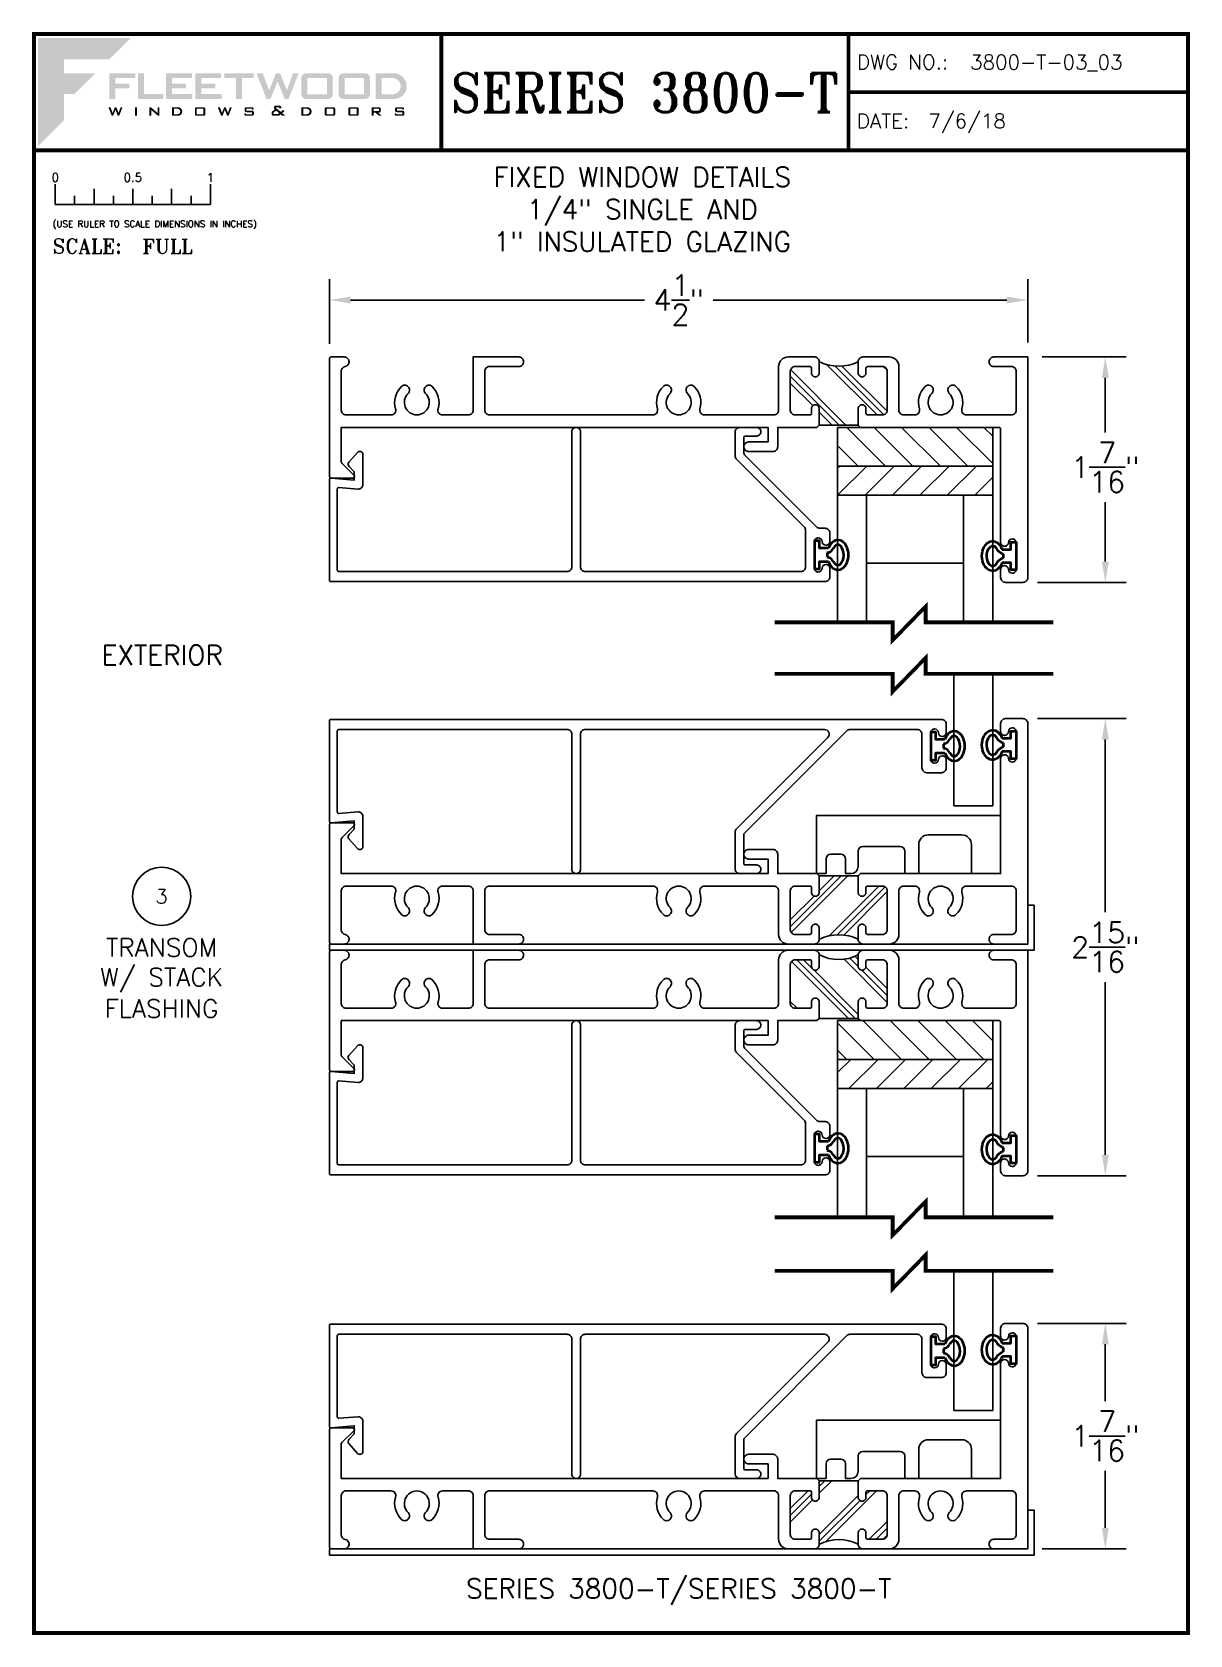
# Paper-space layout 'DETAIL 3' of a CAD drawing. Extents: x 0.3 to 7.8, y 0.1 to 10.4.
# The model-space entities are those that its viewports show. They can reach past a viewport. Long polylines and large blocks are cut down to what shows.
import ezdxf
from ezdxf.enums import TextEntityAlignment as Align

# ---------------------------------------------------------------- set-up
doc = ezdxf.new("R2010")
doc.units = 0
doc.header["$MEASUREMENT"] = 0
doc.layers.get('0').update_dxf_attribs({"linetype": 'CONTINUOUS'})
doc.layers.get('Defpoints').update_dxf_attribs({"linetype": 'CONTINUOUS'})
for name, color, linetype in [('DIM', 7, 'CONTINUOUS'), ('FRAME', 1, 'CONTINUOUS'), ('GLASS', 7, 'CONTINUOUS'), ('MISC.', 7, 'CONTINUOUS'), ('SETTING BLOCKS', 7, 'CONTINUOUS'), ('SETTING_BLOCK', 4, 'CONTINUOUS'), ('TEXT', 7, 'CONTINUOUS'), ('VP', 40, 'CONTINUOUS')]:
    doc.layers.add(name, color=color, linetype=linetype)
doc.layers.add('PROFILE NUMBER', color=150, linetype='CONTINUOUS', lineweight=35)
doc.layers.get('VP').off()
doc.styles.add('ROMANS', font='romans')
doc.styles.add('ROMANT', font='romant')
doc.styles.add('SIMPLEX-094', font='simplex.shx', dxfattribs={"height": 0.094})
doc.styles.get("Standard").update_dxf_attribs({"font": 'simplex.shx'})
doc.dimstyles.new('FULL SCALE', dxfattribs={"dimscale": 0.75, "dimtxt": 0.18, "dimasz": 0.18, "dimexe": 0.18, "dimexo": 0.125, "dimgap": 0.09, "dimtad": 0, "dimtih": 1, "dimtoh": 1, "dimdec": 4, "dimzin": 0, "dimdsep": 46, "dimlunit": 4, "dimtxsty": 'Standard', "dimcen": 0.09, "dimadec": 0, "dimazin": 0, "dimtfac": 1, "dimtdec": 4, "dimtofl": 0, "dimtmove": 0, "dimatfit": 3, "dimfxl": 0, "dimtolj": 1, "dimtzin": 0, "dimarcsym": 0})

# ---------------------------------------------------------------- blocks, each defined once
blk = doc.blocks.new('sectball')
blk.add_circle((0, 0), 0.125)
blk.add_attdef('NO', text='', height=0.062).set_placement((0, 0), align=Align.MIDDLE_CENTER)
for tag, p in [('LINE1', (0, -0.2588)), ('LINE2', (0, -0.3864)), ('LINE3', (0, -0.5214))]:
    blk.add_attdef(tag, text='', height=0.078).set_placement(p, align=Align.CENTER)
blk = doc.blocks.new('*D62')
at = {"layer": 'Defpoints', "color": 0}
for p in [(6.687, 6.022), (6.687, 3.074), (7.218, 3.074)]:
    blk.add_point(p, dxfattribs=at)
at = {"layer": 'DIM', "color": 0, "lineweight": -2}
for p, q in [((6.781, 6.022), (7.353, 6.022)), ((7.218, 5.887), (7.218, 4.773)), ((7.218, 3.209), (7.218, 4.323)), ((6.781, 3.074), (7.353, 3.074))]:
    blk.add_line(p, q, dxfattribs=at)
at = {"layer": 'DIM', "color": 0}
for points in [[(7.196, 5.887), (7.241, 5.887), (7.218, 6.022)], [(7.196, 3.209), (7.241, 3.209), (7.218, 3.074)]]:
    blk.add_solid(points, dxfattribs=at)
at = {"layer": 'DIM', "color": 0, "insert": (7.218, 4.548), "char_height": 0.135, "attachment_point": 5}
blk.add_mtext('\\A1;2{\\H1.000000x;\\S15/16;}"', dxfattribs=at)
blk = doc.blocks.new('*D63')
at = {"layer": 'Defpoints', "color": 0}
for p in [(6.687, 2.122), (6.718, 0.668), (7.218, 0.668)]:
    blk.add_point(p, dxfattribs=at)
at = {"layer": 'DIM', "color": 0, "lineweight": -2}
for p, q in [((6.781, 2.122), (7.353, 2.122)), ((7.218, 1.987), (7.218, 1.62)), ((7.218, 0.803), (7.218, 1.17)), ((6.812, 0.668), (7.353, 0.668))]:
    blk.add_line(p, q, dxfattribs=at)
at = {"layer": 'DIM', "color": 0}
for points in [[(7.196, 1.987), (7.241, 1.987), (7.218, 2.122)], [(7.196, 0.803), (7.241, 0.803), (7.218, 0.668)]]:
    blk.add_solid(points, dxfattribs=at)
at = {"layer": 'DIM', "color": 0, "insert": (7.218, 1.395), "char_height": 0.135, "attachment_point": 5}
blk.add_mtext('\\A1;1{\\H1.000000x;\\S7/16;}"', dxfattribs=at)
blk = doc.blocks.new('*D64')
at = {"layer": 'Defpoints', "color": 0}
for p in [(6.718, 8.721), (2.218, 8.344), (6.718, 8.354)]:
    blk.add_point(p, dxfattribs=at)
at = {"layer": 'DIM', "color": 0, "lineweight": -2}
for p, q in [((2.218, 8.438), (2.218, 8.856)), ((6.718, 8.448), (6.718, 8.856)), ((2.353, 8.721), (4.247, 8.721)), ((6.583, 8.721), (4.69, 8.721))]:
    blk.add_line(p, q, dxfattribs=at)
at = {"layer": 'DIM', "color": 0}
for points in [[(2.353, 8.744), (2.353, 8.699), (2.218, 8.721)], [(6.583, 8.744), (6.583, 8.699), (6.718, 8.721)]]:
    blk.add_solid(points, dxfattribs=at)
at = {"layer": 'DIM', "color": 0, "insert": (4.468, 8.721), "char_height": 0.135, "attachment_point": 5}
blk.add_mtext('\\A1;4{\\H1.000000x;\\S1/2;}"', dxfattribs=at)
blk = doc.blocks.new('Fleetwood_Logo_6-10-15')
h = blk.add_hatch(color=154)
h.dxf.hatch_style = 1
h.paths.add_polyline_path([(0.2526, -0.0017), (0.0019, -0.0017), (0.0019, -0.2942), (0.0725, -0.2236), (0.0725, -0.1535), (0.1007, -0.1535), (0.1567, -0.0976), (0.0725, -0.0976), (0.0725, -0.0596), (0.1946, -0.0596)])
h = blk.add_hatch(color=251)
h.dxf.hatch_style = 1
h.paths.add_polyline_path([(0.2487, -0.1256), (0.2112, -0.1256), (0.2112, -0.1102), (0.2647, -0.1102), (0.2647, -0.0976), (0.1946, -0.0976), (0.1946, -0.1667), (0.2112, -0.1667), (0.2112, -0.1377), (0.2487, -0.1377)])
h = blk.add_hatch(color=251)
h.dxf.hatch_style = 1
h.paths.add_polyline_path([(0.2886, -0.0976), (0.272, -0.0976), (0.272, -0.1667), (0.3401, -0.1667), (0.3401, -0.1535), (0.2886, -0.1535)])
h = blk.add_hatch(color=251)
h.dxf.hatch_style = 1
h.paths.add_polyline_path([(0.4175, -0.0976), (0.3474, -0.0976), (0.3474, -0.1667), (0.4185, -0.1667), (0.4185, -0.1534), (0.364, -0.1534), (0.364, -0.1377), (0.4015, -0.1377), (0.4015, -0.1256), (0.364, -0.1256), (0.364, -0.1102), (0.4175, -0.1102)])
h = blk.add_hatch(color=251)
h.dxf.hatch_style = 1
h.paths.add_polyline_path([(0.4965, -0.0976), (0.4264, -0.0976), (0.4264, -0.1667), (0.4975, -0.1667), (0.4975, -0.1534), (0.443, -0.1534), (0.443, -0.1377), (0.4804, -0.1377), (0.4804, -0.1256), (0.443, -0.1256), (0.443, -0.1102), (0.4965, -0.1102)])
h = blk.add_hatch(color=251)
h.dxf.hatch_style = 1
h.paths.add_polyline_path([(0.5842, -0.0976), (0.5054, -0.0976), (0.5054, -0.1102), (0.5365, -0.1102), (0.5365, -0.1667), (0.5531, -0.1667), (0.5531, -0.1102), (0.5842, -0.1102)])
h = blk.add_hatch(color=251)
h.dxf.hatch_style = 1
h.paths.add_polyline_path([(0.6089, -0.0976), (0.5921, -0.0976), (0.6188, -0.1667), (0.63, -0.1667), (0.6489, -0.1192), (0.6679, -0.1667), (0.6789, -0.1667), (0.7056, -0.0976), (0.6908, -0.0976), (0.6742, -0.1433), (0.6558, -0.0976), (0.6446, -0.0976), (0.6261, -0.1433)])
h = blk.add_hatch(color=251)
h.dxf.hatch_style = 1
h.paths.add_polyline_path([(0.7853, -0.0976), (0.726, -0.0976, 0.414214), (0.7133, -0.1102), (0.7133, -0.154, 0.414214), (0.726, -0.1667), (0.7853, -0.1667, 0.414214), (0.798, -0.154), (0.798, -0.1102, 0.414214)])
h.paths.add_polyline_path([(0.7819, -0.1102), (0.7819, -0.154), (0.7294, -0.154), (0.7294, -0.1102)], flags=16)
h = blk.add_hatch(color=251)
h.dxf.hatch_style = 1
h.paths.add_polyline_path([(0.8856, -0.0976), (0.8262, -0.0976, 0.414214), (0.8136, -0.1102), (0.8136, -0.154, 0.414214), (0.8262, -0.1667), (0.8856, -0.1667, 0.414214), (0.8982, -0.154), (0.8982, -0.1102, 0.414214)])
h.paths.add_polyline_path([(0.8822, -0.1102), (0.8822, -0.154), (0.8296, -0.154), (0.8296, -0.1102)], flags=16)
h = blk.add_hatch(color=251)
h.dxf.hatch_style = 1
h.paths.add_polyline_path([(0.9632, -0.0976), (0.914, -0.0976), (0.914, -0.1667), (0.9632, -0.1667, 1)])
h.paths.add_polyline_path([(0.9301, -0.1102), (0.9593, -0.1102, -1), (0.9593, -0.154), (0.9301, -0.154)], flags=16)
h = blk.add_hatch(color=7)
h.dxf.hatch_style = 1
h.paths.add_polyline_path([(0.2301, -0.1891), (0.2251, -0.1891), (0.2196, -0.2043), (0.2134, -0.1891), (0.2097, -0.1891), (0.2035, -0.2043), (0.1978, -0.1891), (0.1922, -0.1891), (0.2011, -0.2121), (0.2048, -0.2121), (0.2112, -0.1963), (0.2175, -0.2121), (0.2212, -0.2121)])
h = blk.add_hatch(color=7)
h.dxf.hatch_style = 1
h.paths.add_polyline_path([(0.2691, -0.1891), (0.2637, -0.1891), (0.2637, -0.2118), (0.2637, -0.2121), (0.2691, -0.2121)])
h = blk.add_hatch(color=7)
h.dxf.hatch_style = 1
h.paths.add_polyline_path([(0.3077, -0.1964), (0.3259, -0.2121), (0.3298, -0.2121), (0.3298, -0.1891), (0.325, -0.1891), (0.325, -0.2047), (0.3067, -0.1891), (0.3029, -0.1891), (0.3029, -0.2121), (0.3077, -0.2121)])
h = blk.add_hatch(color=7)
h.dxf.hatch_style = 1
h.paths.add_polyline_path([(0.3801, -0.1891), (0.3637, -0.1891), (0.3637, -0.2121), (0.3801, -0.2121, 1)])
h.paths.add_polyline_path([(0.3691, -0.2079), (0.3691, -0.1933), (0.3788, -0.1933, -1), (0.3788, -0.2079)], flags=16)
h = blk.add_hatch(color=7)
h.dxf.hatch_style = 1
h.paths.add_polyline_path([(0.4537, -0.2079), (0.4537, -0.1933, 0.414214), (0.4495, -0.1891), (0.4297, -0.1891, 0.414214), (0.4255, -0.1933), (0.4255, -0.2079, 0.414214), (0.4297, -0.2121), (0.4495, -0.2121, 0.414214)])
h.paths.add_polyline_path([(0.4308, -0.2079), (0.4308, -0.1933), (0.4484, -0.1933), (0.4484, -0.2079)], flags=16)
h = blk.add_hatch(color=7)
h.dxf.hatch_style = 1
h.paths.add_polyline_path([(0.5253, -0.1891), (0.5203, -0.1891), (0.5148, -0.2043), (0.5087, -0.1891), (0.5049, -0.1891), (0.4988, -0.2043), (0.493, -0.1891), (0.4874, -0.1891), (0.4963, -0.2121), (0.5001, -0.2121), (0.5064, -0.1963), (0.5127, -0.2121), (0.5164, -0.2121)])
h = blk.add_hatch(color=7)
h.dxf.hatch_style = 1
h.paths.add_polyline_path([(0.5801, -0.1891), (0.5643, -0.1891, 0.414214), (0.56, -0.1933), (0.56, -0.1981, 0.414214), (0.5643, -0.2024), (0.58, -0.2024), (0.58, -0.2078), (0.5637, -0.2078), (0.5637, -0.2052), (0.5591, -0.2062), (0.5591, -0.2078, 0.414214), (0.5634, -0.2121), (0.5805, -0.2121, 0.414214), (0.5848, -0.2078), (0.5848, -0.2024, 0.414214), (0.5805, -0.1982), (0.5648, -0.1982), (0.5648, -0.193), (0.5798, -0.193), (0.5798, -0.1958), (0.5843, -0.1948), (0.5843, -0.1933, 0.414214)])
h = blk.add_hatch(color=7)
h.dxf.hatch_style = 1
h.paths.add_polyline_path([(0.645, -0.1913, -0.222262), (0.6447, -0.1906), (0.6447, -0.1892), (0.6535, -0.1892), (0.6535, -0.193), (0.6587, -0.1918), (0.6587, -0.189, 0.414214), (0.6544, -0.1847), (0.6437, -0.1847, 0.414214), (0.6394, -0.189), (0.6394, -0.1922, 0.222262), (0.6407, -0.1948), (0.6415, -0.1955), (0.6345, -0.1998, 0.260684), (0.6329, -0.2027), (0.6329, -0.2078, 0.414214), (0.6372, -0.2121), (0.6514, -0.2121, 0.17577), (0.6536, -0.2113), (0.657, -0.2085), (0.6614, -0.2121), (0.6699, -0.2121), (0.6613, -0.2049), (0.6676, -0.1997), (0.6637, -0.1964), (0.6574, -0.2017)])
h.paths.add_polyline_path([(0.6532, -0.2052), (0.6509, -0.2072, -0.17577), (0.6502, -0.2074), (0.6382, -0.2074), (0.6382, -0.2033, -0.260684), (0.6387, -0.2025), (0.6451, -0.1985)], flags=16)
h = blk.add_hatch(color=7)
h.dxf.hatch_style = 1
h.paths.add_polyline_path([(0.7294, -0.1891), (0.713, -0.1891), (0.713, -0.2121), (0.7294, -0.2121, 1)])
h.paths.add_polyline_path([(0.7184, -0.2079), (0.7184, -0.1933), (0.7281, -0.1933, -1), (0.7281, -0.2079)], flags=16)
h = blk.add_hatch(color=7)
h.dxf.hatch_style = 1
h.paths.add_polyline_path([(0.8045, -0.2079), (0.8045, -0.1933, 0.414214), (0.8003, -0.1891), (0.7805, -0.1891, 0.414214), (0.7763, -0.1933), (0.7763, -0.2079, 0.414214), (0.7805, -0.2121), (0.8003, -0.2121, 0.414214)])
h.paths.add_polyline_path([(0.7816, -0.2079), (0.7816, -0.1933), (0.7992, -0.1933), (0.7992, -0.2079)], flags=16)
h = blk.add_hatch(color=7)
h.dxf.hatch_style = 1
h.paths.add_polyline_path([(0.8678, -0.2079), (0.8678, -0.1933, 0.414214), (0.8636, -0.1891), (0.8438, -0.1891, 0.414214), (0.8396, -0.1933), (0.8396, -0.2079, 0.414214), (0.8438, -0.2121), (0.8636, -0.2121, 0.414214)])
h.paths.add_polyline_path([(0.8449, -0.2079), (0.8449, -0.1933), (0.8624, -0.1933), (0.8624, -0.2079)], flags=16)
h = blk.add_hatch(color=7)
h.dxf.hatch_style = 1
h.paths.add_polyline_path([(0.9277, -0.1993), (0.9277, -0.1933, 0.414214), (0.9235, -0.1891), (0.9028, -0.1891), (0.9028, -0.2121), (0.9082, -0.2121), (0.9082, -0.2035), (0.9131, -0.2035), (0.9224, -0.2121), (0.9303, -0.2121), (0.9197, -0.2035), (0.9235, -0.2035, 0.414214)])
h.paths.add_polyline_path([(0.9082, -0.1993), (0.9082, -0.1933), (0.9214, -0.1933, -0.414214), (0.9224, -0.1943), (0.9224, -0.1983, -0.414214), (0.9214, -0.1993)], flags=16)
h = blk.add_hatch(color=7)
h.dxf.hatch_style = 1
h.paths.add_polyline_path([(0.9867, -0.1982), (0.971, -0.1982), (0.971, -0.193), (0.9859, -0.193), (0.9859, -0.1958), (0.9905, -0.1948), (0.9905, -0.1933, 0.414214), (0.9863, -0.1891), (0.9705, -0.1891, 0.414214), (0.9662, -0.1933), (0.9662, -0.1981, 0.414214), (0.9705, -0.2024), (0.9862, -0.2024), (0.9862, -0.2078), (0.9699, -0.2078), (0.9699, -0.2052), (0.9653, -0.2062), (0.9653, -0.2078, 0.414214), (0.9696, -0.2121), (0.9867, -0.2121, 0.414214), (0.991, -0.2078), (0.991, -0.2024, 0.414214)])
blk = doc.blocks.new('A-SIZE_P')
at = {"const_width": 0.025}
blk.add_lwpolyline([(0.313, 0.125), (7.751, 0.125), (7.751, 10.437), (0.313, 10.437)], close=True, dxfattribs=at)
for points in [[(2.938, 10.437), (2.938, 9.687)], [(5.563, 10.437), (5.563, 9.687)], [(5.563, 10.062), (7.751, 10.062)], [(0.313, 9.687), (7.751, 9.687)]]:
    blk.add_lwpolyline(points, dxfattribs=at)
at = {"xscale": 2.387023416083395, "yscale": 2.387023416083395, "zscale": 2.387023416083395}
blk.add_blockref('Fleetwood_Logo_6-10-15', (0.334, 10.416), dxfattribs=at)
for s, style, p in [('DWG NO.:', 'SIMPLEX-094', (5.617, 10.209)), ('DATE:', 'SIMPLEX-094', (5.616, 9.829)), ('SCALE:', 'ROMANT', (0.433, 9.022))]:
    blk.add_text(s, height=0.094, dxfattribs=dict(style=style)).set_placement(p)
for tag, p, style in [('DWG_NO', (6.346, 10.209), 'SIMPLEX-094'), ('DATE', (6.077, 9.829), 'SIMPLEX-094'), ('SCALE', (1.011, 9.02), 'ROMANT')]:
    blk.add_attdef(tag, p, '', height=0.094, dxfattribs=dict(style=style))
for tag, height, style, width, p, p2 in [('DWG_NO_F', 0.094, 'SIMPLEX-094', 1.745692, (6.347, 10.209), (7.683, 10.209)), ('PRODUCT', 0.25, 'ROMANT', 1.390728, (3.001, 9.934), (5.5, 9.934))]:
    blk.add_attdef(tag, text='', height=height, dxfattribs=dict(style=style, width=width)).set_placement(p, p2, align=Align.FIT)
blk = doc.blocks.new('Full')
for p, q in [((0.137, -0.219), (0.137, -0.35)), ((0.262, -0.294), (0.262, -0.35)), ((0.387, -0.249), (0.387, -0.35)), ((0.512, -0.294), (0.512, -0.35)), ((0.637, -0.249), (0.637, -0.35)), ((0.762, -0.294), (0.762, -0.35)), ((0.887, -0.249), (0.887, -0.35)), ((1.012, -0.294), (1.012, -0.35)), ((1.137, -0.219), (1.137, -0.35)), ((0.137, -0.35), (1.137, -0.35))]:
    blk.add_line(p, q)
for s, p in [('0', (0.137, -0.219)), ('0.5', (0.637, -0.219)), ('1', (1.137, -0.219))]:
    blk.add_text(s, height=0.055).set_placement(p, align=Align.BOTTOM_CENTER)
at = {"style": 'ROMANS'}
blk.add_text('(USE RULER TO SCALE DIMENSIONS IN INCHES)', height=0.04115, dxfattribs=at).set_placement((0.12, -0.495))
blk = doc.blocks.new('*D82')
at = {"layer": 'Defpoints', "color": 0}
for p in [(6.718, 8.354), (6.687, 6.9), (7.218, 6.9)]:
    blk.add_point(p, dxfattribs=at)
at = {"layer": 'DIM', "color": 0, "lineweight": -2}
for p, q in [((6.812, 8.354), (7.353, 8.354)), ((7.218, 8.219), (7.218, 7.868)), ((7.218, 7.035), (7.218, 7.418)), ((6.781, 6.9), (7.353, 6.9))]:
    blk.add_line(p, q, dxfattribs=at)
at = {"layer": 'DIM', "color": 0}
for points in [[(7.196, 8.219), (7.241, 8.219), (7.218, 8.354)], [(7.196, 7.035), (7.241, 7.035), (7.218, 6.9)]]:
    blk.add_solid(points, dxfattribs=at)
at = {"layer": 'DIM', "color": 0, "insert": (7.218, 7.643), "char_height": 0.135, "attachment_point": 5}
blk.add_mtext('\\A1;1{\\H1.000000x;\\S7/16;}"', dxfattribs=at)
blk = doc.blocks.new('3801 1 INCH GLASS STOP')
blk.add_lwpolyline([(2.741, 0.327, -0.414214), (2.769, 0.299, -0.414214), (2.741, 0.271), (2.669, 0.271, 0.414214), (2.659, 0.261), (2.659, 0.167, 0.198912), (2.668, 0.145), (3.128, -0.315, 0.198912), (3.15, -0.324), (3.183, -0.324, -0.414214), (3.214, -0.355), (3.214, -0.408, -0.414214), (3.189, -0.433, -0.399638), (3.164, -0.41, 0.400364), (3.139, -0.386, 0.414214), (3.114, -0.411), (3.114, -0.581, 0.414214), (3.139, -0.606), (3.139, -0.606, 0.399638), (3.164, -0.582, -0.399638), (3.189, -0.558, -0.414214), (3.214, -0.583), (3.214, -0.637, -0.414214), (3.183, -0.668), (-0.001, -0.668, -0.414214), (-0.011, -0.658), (-0.011, -0.01, -0.440011), (0, 0), (0.149, -0.013), (0.149, 0.04), (0.115, 0.074, -0.395486), (0.114, 0.102), (0.17, 0.165, -0.691708), (0.205, 0.152), (0.205, -0.04, -0.440011), (0.171, -0.071), (0.05, -0.061, 0.440011), (0.039, -0.071), (0.039, -0.593, 0.414214), (0.049, -0.603), (1.52, -0.603, 0.414214), (1.551, -0.572), (1.551, 0.299, -0.414214), (1.579, 0.327, -0.414214), (1.607, 0.299), (1.607, -0.572, 0.414214), (1.638, -0.603), (3.027, -0.603, 0.414214), (3.058, -0.572), (3.058, -0.337, 0.198912), (3.049, -0.315), (2.612, 0.122, -0.198912), (2.603, 0.144), (2.603, 0.296, -0.414214), (2.634, 0.327)], format="xyb", close=True)
blk = doc.blocks.new('3802 45 GLASS STOP')
blk.add_lwpolyline([(3.939, -0.433, -0.399638), (3.914, -0.41, 0.400364), (3.889, -0.386, 0.414214), (3.864, -0.411), (3.864, -0.581, 0.414214), (3.889, -0.606), (3.889, -0.606, 0.399638), (3.914, -0.582, -0.399638), (3.939, -0.558, -0.414214), (3.964, -0.583), (3.964, -0.637, -0.414214), (3.933, -0.668), (-0.001, -0.668, -0.414214), (-0.011, -0.658), (-0.011, -0.01, -0.440011), (0, 0), (0.149, -0.013), (0.149, 0.04), (0.115, 0.074, -0.395486), (0.114, 0.102), (0.17, 0.165, -0.691708), (0.205, 0.152), (0.205, -0.04, -0.440011), (0.171, -0.071), (0.05, -0.061, 0.440011), (0.039, -0.071), (0.039, -0.593, 0.414214), (0.049, -0.603), (1.52, -0.603, 0.414214), (1.551, -0.572), (1.551, 0.299, -0.414214), (1.579, 0.327), (1.579, 0.327, -0.414214), (1.607, 0.299), (1.607, -0.572, 0.414214), (1.638, -0.603), (3.179, -0.603, 0.668179), (3.2, -0.55), (2.612, 0.038, -0.198912), (2.603, 0.06), (2.603, 0.296, -0.414214), (2.634, 0.327), (2.741, 0.327, -0.414214), (2.769, 0.299, -0.414214), (2.741, 0.271), (2.669, 0.271, 0.414214), (2.659, 0.261), (2.659, 0.071), (3.324, -0.594, 0.198912), (3.345, -0.603), (3.777, -0.603, 0.414214), (3.808, -0.572), (3.808, -0.355, -0.414214), (3.839, -0.324), (3.933, -0.324, -0.414214), (3.964, -0.355), (3.964, -0.408, -0.414214)], format="xyb", close=True)
blk = doc.blocks.new('A$C3BF656AD')
at = {"layer": 'SETTING BLOCKS'}
h = blk.add_hatch(dxfattribs=at)
h.set_pattern_fill('ANSI31', color=256, scale=0.25, angle=90, style=0)
h.set_pattern_definition([(135, (0.820812, -8.054306), (-0.02209709, -0.02209709), [])])
h.paths.add_polyline_path([(0, 0.0625), (0.25, 0.0625), (0.25, 0.1095), (0, 0.1095)])
h = blk.add_hatch(dxfattribs=at)
h.set_pattern_fill('ANSI31', color=256, scale=0.25, style=0)
h.set_pattern_definition([(45, (-2.098375, -8.085556), (-0.02209709, 0.02209709), [])])
h.paths.add_polyline_path([(0, 0), (0.25, 0), (0.25, 0.0625), (0, 0.0625)])
for points in [[(0, 0.0625), (0, 0.1095), (0.25, 0.1095), (0.25, 0.0625)], [(0, 0), (0, 0.0625), (0.25, 0.0625), (0.25, 0)]]:
    blk.add_lwpolyline(points, close=True, dxfattribs=at)
blk = doc.blocks.new('*U101')
at = {"layer": 'PROFILE NUMBER', "color": 5}
for p, q in [((-0.016, 0.092), (-0.013, 0.083)), ((-0.013, 0.083), (0.013, 0.083)), ((0.013, 0.083), (0.016, 0.092))]:
    blk.add_line(p, q, dxfattribs=at)
blk.add_lwpolyline([(-0.043, 0.091), (-0.043, 0.034), (-0.09, 0.034), (-0.09, 0), (0.09, 0), (0.09, 0.034), (0.043, 0.034), (0.043, 0.091)], dxfattribs=at)
for centre, start, end in [((-0.073, 0.071), 19.8289, 61.175), ((0.073, 0.071), 118.7633, 160.1945)]:
    blk.add_arc(centre, 0.06, start, end, dxfattribs=at)
blk.add_ellipse((0, 0.152), major_axis=(-0.0958, 0), ratio=0.712114, start_param=2.033109, end_param=7.391692, dxfattribs=at)
blk.add_open_spline([(0.044, 0.124), (0.053, 0.129), (0.059, 0.135), (0.069, 0.15), (0.068, 0.157), (0.049, 0.179), (0.027, 0.189), (-0.021, 0.191), (-0.045, 0.181), (-0.067, 0.16), (-0.068, 0.152), (-0.061, 0.137), (-0.054, 0.129), (-0.044, 0.124)], degree=3, knots=[2.2211, 2.2211, 2.2211, 2.2211, 2.727733, 2.727733, 3.7005, 3.7005, 4.673268, 4.673268, 5.646035, 5.646035, 6.618803, 6.618803, 7.203997, 7.203997, 7.203997, 7.203997], dxfattribs=at)
blk = doc.blocks.new('3809 BLOCK FRAME')
h = blk.add_hatch()
h.set_pattern_fill('PLAST', color=256, angle=45, style=0)
h.set_pattern_definition([(45, (-4.25098, -6.643), (-0.176777, 0.176777), []), (45, (-4.27308, -6.6209), (-0.176777, 0.176777), []), (45, (-4.29517, -6.5988), (-0.176777, 0.176777), [])])
edge = h.paths.add_edge_path()
edge.add_arc((-0.937, 0.093), 0.031, 270, 360, ccw=False)
edge.add_line((-0.937, 0.062), (-1.033, 0.062))
edge.add_arc((-1.033, 0.072), 0.01, 180, 270, ccw=False)
edge.add_line((-1.043, 0.072), (-1.043, 0.103))
edge.add_arc((-1.068, 0.103), 0.025, 360, 450)
edge.add_arc((-1.068, 0.103), 0.025, 90, 180)
edge.add_line((-1.093, 0.103), (-1.093, 0.031))
edge.add_arc((-1.218, -0.221), 0.281, 63.5092, 116.4908)
edge.add_line((-1.344, 0.031), (-1.344, 0.103))
edge.add_arc((-1.369, 0.103), 0.025, 0, 90)
edge.add_arc((-1.369, 0.103), 0.025, 90, 180)
edge.add_line((-1.394, 0.103), (-1.394, 0.072))
edge.add_arc((-1.404, 0.072), 0.01, 270, 360, ccw=False)
edge.add_line((-1.404, 0.062), (-1.5, 0.062))
edge.add_arc((-1.5, 0.093), 0.031, 180, 270, ccw=False)
edge.add_line((-1.531, 0.093), (-1.531, 0.343))
edge.add_arc((-1.5, 0.343), 0.031, 90, 180, ccw=False)
edge.add_line((-1.5, 0.374), (-1.404, 0.374))
edge.add_arc((-1.404, 0.364), 0.01, 0, 90, ccw=False)
edge.add_line((-1.394, 0.364), (-1.394, 0.333))
edge.add_arc((-1.369, 0.333), 0.025, 180, 270)
edge.add_arc((-1.369, 0.333), 0.025, 270, 360)
edge.add_line((-1.344, 0.333), (-1.344, 0.439))
edge.add_line((-1.344, 0.439), (-1.093, 0.439))
edge.add_line((-1.093, 0.439), (-1.093, 0.333))
edge.add_arc((-1.068, 0.333), 0.025, 180, 270)
edge.add_arc((-1.068, 0.333), 0.025, 270, 360)
edge.add_line((-1.043, 0.333), (-1.043, 0.364))
edge.add_arc((-1.033, 0.364), 0.01, 90, 180, ccw=False)
edge.add_line((-1.033, 0.374), (-0.937, 0.374))
edge.add_arc((-0.937, 0.343), 0.031, 0, 90, ccw=False)
edge.add_line((-0.906, 0.343), (-0.906, 0.093))
blk.add_line((-1.093, 0.439), (-1.344, 0.439))
for points in [[(-1.093, 0.439), (-1.093, 0.333, 0.414214), (-1.068, 0.308, 0.414214), (-1.043, 0.333), (-1.043, 0.364, -0.414214), (-1.033, 0.374), (-0.937, 0.374, -0.414214), (-0.906, 0.343), (-0.906, 0.093, -0.414214), (-0.937, 0.062), (-1.033, 0.062, -0.414214), (-1.043, 0.072), (-1.043, 0.103, 0.414214), (-1.068, 0.128), (-1.068, 0.128, 0.414214), (-1.093, 0.103), (-1.093, 0.031, 0.414214), (-1.062, 0), (-0.893, 0, 0.414214), (-0.831, 0.062), (-0.831, 0.343, -0.414214), (-0.8, 0.374), (-0.729, 0.374, -0.5024), (-0.699, 0.334, 0.280293), (-0.661, 0.19, 0.498955), (-0.613, 0.198), (-0.613, 0.198, 0.334263), (-0.618, 0.235, -2.470836), (-0.506, 0.235, 0.334263), (-0.511, 0.198, 0.498955), (-0.463, 0.19, 0.280293), (-0.425, 0.334, -0.5024), (-0.395, 0.374), (-0.106, 0.374, -0.414214), (-0.075, 0.343), (-0.075, 0.093, -0.414214), (-0.106, 0.062), (-0.219, 0.062, 0.414214), (-0.25, 0.031, 0.414214), (-0.219, 0), (0, 0), (0, 1.423, 0.414214), (-0.031, 1.454), (-0.144, 1.454, 0.414214), (-0.175, 1.423), (-0.175, 1.371, 0.414214), (-0.15, 1.346), (-0.15, 1.346, 0.399638), (-0.125, 1.37, -0.399638), (-0.1, 1.394), (-0.1, 1.394, -0.414214), (-0.075, 1.369), (-0.075, 1.199, -0.414214), (-0.1, 1.174), (-0.1, 1.174, -0.399638), (-0.125, 1.198, 0.399638), (-0.15, 1.221, 0.414214), (-0.175, 1.196), (-0.175, 0.464, -0.414214), (-0.185, 0.454), (-1.078, 0.454), (-1.093, 0.439)], [(-1.344, 0.439), (-1.344, 0.439), (-1.359, 0.454), (-1.612, 0.454), (-1.612, 0.579, 0.414214), (-1.643, 0.61), (-1.799, 0.61, 0.414214), (-1.83, 0.579, 0.414214), (-1.799, 0.548), (-1.674, 0.548), (-1.674, 0.454), (-4.425, 0.454), (-4.425, 0.678, -0.198912), (-4.422, 0.685), (-4.343, 0.764, 0.668179), (-4.35, 0.781), (-4.49, 0.781, 0.414214), (-4.5, 0.771), (-4.5, 0.01, 0.414214), (-4.49, 0), (-4.406, 0, 0.414214), (-4.375, 0.031, 0.358249), (-4.4, 0.061, -0.358249), (-4.425, 0.092), (-4.425, 0.343, -0.414214), (-4.394, 0.374), (-4.105, 0.374, -0.5024), (-4.075, 0.334, 0.280293), (-4.037, 0.19, 0.498955), (-3.989, 0.198, 0.334263), (-3.994, 0.235, -2.470836), (-3.882, 0.235, 0.334263), (-3.887, 0.198, 0.498955), (-3.839, 0.19, 0.280293), (-3.801, 0.334, -0.5024), (-3.771, 0.374), (-3.606, 0.374, -0.414214), (-3.575, 0.343), (-3.575, 0), (-3.281, 0, 0.414214), (-3.25, 0.031, 0.414214), (-3.281, 0.062), (-3.469, 0.062, -0.414214), (-3.5, 0.093), (-3.5, 0.343, -0.414214), (-3.469, 0.374), (-2.417, 0.374, -0.5024), (-2.387, 0.334, 0.280293), (-2.349, 0.19, 0.498955), (-2.301, 0.198, 0.334263), (-2.306, 0.235, -2.470836), (-2.194, 0.235, 0.334263), (-2.199, 0.198, 0.498955), (-2.151, 0.19, 0.280293), (-2.113, 0.334, -0.5024), (-2.083, 0.374), (-1.637, 0.374, -0.414214), (-1.606, 0.343), (-1.606, 0.062, 0.414214), (-1.544, 0), (-1.375, 0, 0.414214), (-1.344, 0.031), (-1.344, 0.103, 0.414214), (-1.369, 0.128, 0.414214), (-1.394, 0.103), (-1.394, 0.072, -0.414214), (-1.404, 0.062), (-1.5, 0.062, -0.414214), (-1.531, 0.093), (-1.531, 0.343, -0.414214), (-1.5, 0.374), (-1.404, 0.374, -0.414214), (-1.394, 0.364), (-1.394, 0.333, 0.414214), (-1.369, 0.308, 0.414214), (-1.344, 0.333), (-1.344, 0.439)]]:
    blk.add_lwpolyline(points, format="xyb")
blk.add_arc((-1.218, -0.221), 0.281, 63.5092, 116.4908)

msp = doc.modelspace()

# ---------------------------------------------------------------- linework, layer by layer
at = {"layer": 'GLASS'}
for p, q in [((9.45597, 5.86364), (9.45597, 4.07931)), ((9.45597, 5.86364), (10.45597, 5.86364)), ((9.64347, 5.86364), (9.64347, 4.07931)), ((10.26847, 5.86364), (10.26847, 4.07931)), ((10.45597, 5.86364), (10.45597, 4.07931)), ((9.64347, 5.42664), (10.26847, 5.42664)), ((10.20597, 1.92698), (10.20597, 3.74781)), ((10.45597, 1.92698), (10.45597, 3.74781)), ((10.20597, 1.92698), (10.45597, 1.92698)), ((9.45597, 0.10298), (9.45597, -1.68134)), ((9.45597, 0.10298), (10.45597, 0.10298)), ((9.64347, 0.10298), (9.64347, -1.68134)), ((10.26847, 0.10298), (10.26847, -1.68134)), ((10.45597, 0.10298), (10.45597, -1.68134)), ((9.64347, -0.33402), (10.26847, -0.33402)), ((10.20597, -3.83367), (10.20597, -2.02618)), ((10.45597, -3.83367), (10.45597, -2.02618)), ((10.45597, -3.83367), (10.20597, -3.83367))]:
    msp.add_line(p, q, dxfattribs=at)
at = {"layer": 'GLASS', "const_width": 0.024}
for points in [[(9.05169, 4.07931), (9.81129, 4.07931), (9.81129, 3.96361), (10.02379, 4.18185), (10.02379, 4.07931), (10.84589, 4.07931)], [(9.05169, 3.74781), (9.81129, 3.74781), (9.81129, 3.6321), (10.02379, 3.85035), (10.02379, 3.74781), (10.84589, 3.74781)], [(9.05169, -1.68134), (9.81129, -1.68134), (9.81129, -1.79705), (10.02379, -1.57881), (10.02379, -1.68134), (10.84589, -1.68134)], [(9.05169, -2.02618), (9.81129, -2.02618), (9.81129, -2.14188), (10.02379, -1.92364), (10.02379, -2.02618), (10.84589, -2.02618)]]:
    msp.add_lwpolyline(points, dxfattribs=at)
at = {"layer": 'MISC.'}
for points in [[(10.68225, 1.28498), (10.68225, 1.03498), (6.18225, 1.03498), (6.18225, 0.99498), (10.72225, 0.99498), (10.72225, 1.28498)], [(10.68225, -4.47567), (10.68225, -4.72567), (6.18225, -4.72567), (6.18225, -4.76567), (10.72225, -4.76567), (10.72225, -4.47567)]]:
    msp.add_lwpolyline(points, close=True, dxfattribs=at)
at = {"layer": 'SETTING_BLOCK', "color": 7}
for points in [[(9.58925, 1.53598), (9.58925, 1.63398, -0.41421356), (9.61925, 1.66398), (9.85925, 1.66398, -0.41421356), (9.88925, 1.63398), (9.88925, 1.48898), (9.97925, 1.48898), (9.97925, 1.67698, -0.41421356), (10.04125, 1.73898), (10.25725, 1.73898, -0.41421356), (10.31925, 1.67698), (10.31925, 1.48898), (10.50725, 1.48898), (10.50725, 1.86398), (9.31925, 1.86398), (9.31925, 1.48898), (9.38225, 1.48898), (9.38225, 1.58398, -0.41421356), (9.41225, 1.61398), (9.47725, 1.61398, -0.41421356), (9.50725, 1.58398), (9.50725, 1.48898), (9.54225, 1.48898, 0.41421356)], [(9.58925, -4.22467), (9.58925, -4.12667, -0.41421356), (9.61925, -4.09667), (9.85925, -4.09667, -0.41421356), (9.88925, -4.12667), (9.88925, -4.27167), (9.97925, -4.27167), (9.97925, -4.08367, -0.41421356), (10.04125, -4.02167), (10.25725, -4.02167, -0.41421356), (10.31925, -4.08367), (10.31925, -4.27167), (10.50725, -4.27167), (10.50725, -3.89667), (9.31925, -3.89667), (9.31925, -4.27167), (9.38225, -4.27167), (9.38225, -4.17667, -0.41421356), (9.41225, -4.14667), (9.47725, -4.14667, -0.41421356), (9.50725, -4.17667), (9.50725, -4.27167), (9.54225, -4.27167, 0.41421356)]]:
    msp.add_lwpolyline(points, format="xyb", close=True, dxfattribs=at)

# ---------------------------------------------------------------- block references
at = {"layer": 'FRAME', "xscale": -1, "rotation": 180}
for name, p in [('3809 BLOCK FRAME', (10.68225, 6.75564)), ('3802 45 GLASS STOP', (6.19225, 1.81598)), ('3809 BLOCK FRAME', (10.68225, 0.99498)), ('3802 45 GLASS STOP', (6.19225, -3.94467))]:
    msp.add_blockref(name, p, dxfattribs=at)
at = {"layer": 'FRAME'}
for name, p in [('3801 1 INCH GLASS STOP', (6.19225, 5.97464)), ('3809 BLOCK FRAME', (10.68225, 1.03498)), ('3801 1 INCH GLASS STOP', (6.19225, 0.21398)), ('3809 BLOCK FRAME', (10.68225, -4.72567))]:
    msp.add_blockref(name, p, dxfattribs=at)
at = {"layer": 'TEXT', "xscale": -4, "yscale": 4, "zscale": 4, "rotation": 180}
for p in [(9.45597, 6.30164), (9.45597, 0.54098)]:
    msp.add_blockref('A$C3BF656AD', p, dxfattribs=at)
at = {"layer": 'TEXT', "rotation": 270}
for p in [(9.30637, 5.47868), (10.05637, 2.31195), (9.30637, -0.28198), (10.05637, -3.44871)]:
    msp.add_blockref('*U101', p, dxfattribs=at)
at = {"layer": 'TEXT', "xscale": -1, "rotation": 90}
for p in [(10.60725, 5.47164), (10.60725, 2.31898), (10.60725, -0.28902), (10.60725, -3.44167)]:
    msp.add_blockref('*U101', p, dxfattribs=at)

psp = doc.layouts.new('DETAIL 3')

# ---------------------------------------------------------------- block references
at = {"layer": 'DIM'}
ref = psp.add_blockref('A-SIZE_P', (0, 0), dxfattribs=at)
ref.add_attrib('DATE', '7/6/18', (6.077412, 9.828844), dxfattribs={"layer": '0', "height": 0.094, "style": 'SIMPLEX-094'})
ref.add_attrib('SCALE', 'FULL', (1.011009, 9.020349), dxfattribs={"layer": '0', "height": 0.094, "style": 'ROMANT'})
ref.add_attrib('PRODUCT', 'SERIES 3800-T', dxfattribs={"layer": '0', "height": 0.25, "style": 'ROMANT', "width": 0.807692}).set_placement((3.0005, 9.933516), (5.5005, 9.933516), align=Align.FIT)
ref.add_attrib('DWG_NO', '3800-T-03_03', (6.346342, 10.208791), dxfattribs={"layer": '0', "height": 0.094, "style": 'SIMPLEX-094'})
psp.add_blockref('Full', (0.313, 9.687), dxfattribs=at)
at = {"layer": 'TEXT', "xscale": 1.5, "yscale": 1.5, "zscale": 1.5}
psp.add_blockref('sectball', (1.135423, 4.875507), dxfattribs=at).add_auto_attribs({'NO': '3', 'LINE1': 'TRANSOM', 'LINE2': 'W/ STACK', 'LINE3': 'FLASHING'})

# ---------------------------------------------------------------- texts
at = {"layer": 'TEXT', "color": 7}
psp.add_text('EXTERIOR', height=0.125, dxfattribs=at).set_placement((0.748458, 6.369737))
at = {"layer": 'TEXT', "color": 7, "char_height": 0.125}
for s, insert, width, attachment_point in [('FIXED WINDOW DETAILS\\P1/4" SINGLE AND\\P1" INSULATED GLAZING', (4.233709, 9.306268), 2.3784, 5), ('SERIES 3800-T/SERIES 3800-T', (4.468489, 0.473702), 3.31452919, 2)]:
    psp.add_mtext(s, dxfattribs=dict(at, insert=insert, width=width, attachment_point=attachment_point))

# ---------------------------------------------------------------- dimensions: what is measured, and where the dimension line sits
at = {"layer": 'DIM'}
dim = psp.add_linear_dim(base=(6.718489, 8.721231), p1=(2.218489, 8.344323), p2=(6.718489, 8.354323), dimstyle='FULL SCALE', override={"dimlfac": -1}, dxfattribs=at)
dim.commit()
dim.dimension.update_dxf_attribs({"geometry": '*D64', "text_midpoint": (4.468489, 8.721231)})
dim = psp.add_linear_dim(base=(7.218489, 6.900323), p1=(6.718489, 8.354323), p2=(6.687489, 6.900323), angle=90, dimstyle='FULL SCALE', override={"dimlfac": -1}, dxfattribs=at)
dim.commit()
dim.dimension.update_dxf_attribs({"geometry": '*D82', "text_midpoint": (7.218489, 7.642823), "dimtype": 160})
for base, p1, p2, picture, middle in [((7.218489, 3.074009), (6.687489, 6.022009), (6.687489, 3.074009), '*D62', (7.218489, 4.548009)), ((7.218489, 0.667571), (6.687489, 2.121571), (6.718489, 0.667571), '*D63', (7.218489, 1.394571))]:
    dim = psp.add_linear_dim(base=base, p1=p1, p2=p2, angle=90, dimstyle='FULL SCALE', override={"dimlfac": -1}, dxfattribs=at)
    dim.commit()
    dim.dimension.update_dxf_attribs({"geometry": picture, "text_midpoint": middle})

# ---------------------------------------------------------------- viewports
at = {"layer": 'VP'}
for center, size, view_center_point, view_height, status in [((4.515407, 7.736272), (5.149897, 1.78913541), (8.479164, 6.137588), 1.78913544, 6), ((6.011782, 6.492301), (1.981245, 0.69880678), (9.975539, 3.928835), 0.69880679, 5), ((4.340524, 4.538619), (5.077142, 3.2085561), (8.304281, 1.005594), 3.20855615, 4), ((5.91938, 2.575152), (2.132462, 0.71837786), (9.883137, -1.912006), 0.71837787, 3)]:
    psp.add_viewport(center=center, size=size, view_center_point=view_center_point, view_height=view_height, status=status, dxfattribs=at)
psp.add_viewport(center=(4.47424, 1.401324), size=(4.843467, 1.62927918), view_center_point=(8.437997, -3.991918), view_height=1.62927921, dxfattribs=at)

doc.saveas('drawing.dxf')
